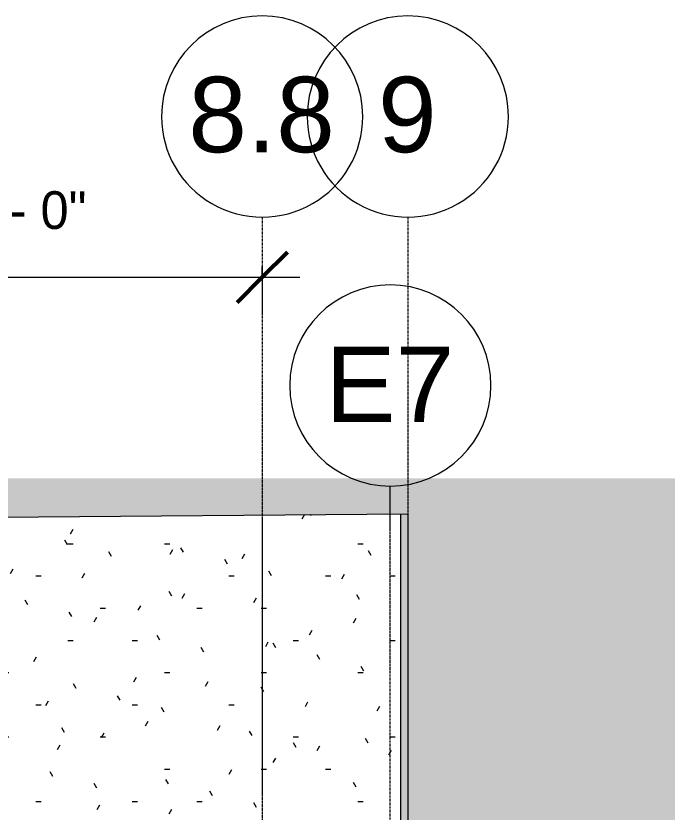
# Model space of a CAD drawing. Header units: inches. Extents: x -4139 to -1227, y 10223 to 12038.
# Drawn here: x -1678.9 to -1523.6, y 11847.7 to 12037.6 of the extents above; entities that cross this region are included whole.
import ezdxf

# ---------------------------------------------------------------- set-up
doc = ezdxf.new("R2010")
doc.units = ezdxf.units.IN
doc.header["$MEASUREMENT"] = 0
doc.linetypes.add('Grid Line 1_2_', pattern=[0.875, 0.5, -0.125, 0.125, -0.125])
for name, color, linetype, lineweight in [('A-ANNO-DIMS', 211, 'Continuous', 9), ('A-ANNO-DIMS-96', 211, 'Continuous', 9), ('A-ROOF', 132, 'Continuous', 13), ('C-BLDG-PADS', 91, 'Continuous', 13), ('S-GRID', 1, 'Continuous', 9), ('S-GRID-IDEN', 1, 'Continuous', 9)]:
    doc.layers.add(name, color=color, linetype=linetype, lineweight=lineweight)
doc.styles.add('Arial', font='arial.ttf', dxfattribs={"height": 18})
doc.styles.add('Century Gothic_1', font='', dxfattribs={"height": 9})
doc.styles.get('Century Gothic_1').set_extended_font_data('Century Gothic')
doc.dimstyles.new('OD__1_16__Tol__', dxfattribs={"dimscale": 12, "dimtxt": 9.397514, "dimasz": 1, "dimexe": 0.75, "dimexo": 0.5, "dimgap": 0.75, "dimtad": 1, "dimdec": 4, "dimrnd": 0.0625, "dimzin": 3, "dimdsep": 46, "dimlunit": 4, "dimtxsty": 'Century Gothic_1', "dimblk1": 'OBLIQUE', "dimblk2": 'OBLIQUE', "dimsah": 1, "dimcen": 0.09, "dimdle": 0.75, "dimazin": 0, "dimtfac": 1, "dimtdec": 4, "dimtix": 1, "dimtmove": 0, "dimatfit": 3, "dimfxl": 1, "dimtvp": 1, "dimtfill": 1, "dimfrac": 2, "dimtolj": 1, "dimtzin": 0, "dimarcsym": 2})
pattern_1 = [(0, (0, 0), (30.72, 7.68), [1.267, -21.773, 1.267, -21.773, -122.88]), (0, (0, 0), (30.72, 7.68), [-46.08, 1.267, -44.813, 1.267, -21.773, -53.76]), (0, (0, 0), (30.72, 7.68), [-115.2, 1.267, -14.093, 1.267, -37.133]), (120, (11.52, 3.84), (-22.011075, 22.7643004), [1.267, -21.773, 1.267, -21.773, -122.88]), (120, (11.52, 3.84), (-22.011075, 22.7643004), [-46.08, 1.267, -44.813, 1.267, -21.773, -53.76]), (120, (11.52, 3.84), (-22.011075, 22.7643004), [-115.2, 1.267, -14.093, 1.267, -37.133]), (240, (15.36, 19.2), (-8.708925, -30.4443004), [1.267, -21.773, 1.267, -21.773, -122.88]), (240, (15.36, 19.2), (-8.708925, -30.4443004), [-46.08, 1.267, -44.813, 1.267, -21.773, -53.76]), (240, (15.36, 19.2), (-8.708925, -30.4443004), [-115.2, 1.267, -14.093, 1.267, -37.133])]

# ---------------------------------------------------------------- blocks, each defined once
blk = doc.blocks.new('Walls 1 - Walls 1-1277454-FLOOR PLAN - 1ST FLOOR PLAN')
at = {"layer": 'A-ROOF', "lineweight": 9}
blk.add_hatch(color=161, dxfattribs=at).paths.add_polyline_path([(-1448.52, 10380.08), (-1448.52, 11927.3), (-1956.88, 11927.3), (-1956.83, 11915.82), (-1585.45, 11918.85), (-1585.45, 11774.15), (-1582.73, 11774.15), (-1578.55, 11787.8), (-1577.83, 11774.15), (-1577.83, 10643.01), (-1938.58, 10642.37), (-1938.58, 10381.41), (-1577.83, 10380.43)], flags=0)
for p, q in [((-1956.83, 11915.82), (-1585.45, 11918.85)), ((-1585.45, 11918.85), (-1585.45, 11774.15))]:
    blk.add_line(p, q, dxfattribs=at)
blk = doc.blocks.new('Grid - Grid Head - Circle-50561-FLOOR PLAN - 1ST FLOOR PLAN')
at = {"layer": 'S-GRID-IDEN'}
for start, end in [(360, 180), (180, 360)]:
    blk.add_arc((0, 0), 0.25, start, end, dxfattribs=at)
blk = doc.blocks.new('DIMBLOCK14-FLOOR PLAN - 1ST FLOOR PLAN')
at = {"layer": 'A-ANNO-DIMS-96', "lineweight": 50}
for p, q in [((-1740.2, 11975.28), (-1734.2, 11981.28)), ((-1620.2, 11975.28), (-1614.2, 11981.28)), ((-1740.2, 11975.28), (-1746.2, 11969.28)), ((-1620.2, 11975.28), (-1626.2, 11969.28))]:
    blk.add_line(p, q, dxfattribs=at)
at = {"layer": 'A-ANNO-DIMS-96'}
for p, q in [((-1740.2, 11977.76), (-1740.2, 11966.28)), ((-1740.2, 11975.28), (-1740.2, 11977.76)), ((-1620.2, 11977.76), (-1620.2, 11966.28)), ((-1620.2, 11975.28), (-1620.2, 11977.76)), ((-1740.2, 11975.28), (-1611.2, 11975.28))]:
    blk.add_line(p, q, dxfattribs=at)
at = {"layer": 'A-ANNO-DIMS-96', "color": 0, "insert": (-1699.45, 11995.81), "char_height": 9, "width": 46.1821, "attachment_point": 1, "line_spacing_factor": 0.984502, "style": 'Century Gothic_1', "bg_fill": 3, "box_fill_scale": 1.25, "bg_fill_color": 256, "bg_fill_true_color": 13158600, "bg_fill_transparency": 0}
blk.add_mtext('10\' - 0"', dxfattribs=at)
blk = doc.blocks.new('_Oblique')
at = {"color": 0, "linetype": 'ByBlock', "lineweight": -2}
blk.add_line((-0.5, -0.5), (0.5, 0.5), dxfattribs=at)

msp = doc.modelspace()

# ---------------------------------------------------------------- hatches: boundary and pattern name
at = {"layer": 'C-BLDG-PADS', "lineweight": 9}
h = msp.add_hatch(dxfattribs=at)
h.set_pattern_fill('FP_19', color=9, style=0, pattern_type=2)
h.set_pattern_definition(pattern_1)
h.paths.add_polyline_path([(-1887.64075, 11774.38562), (-1889.39075, 11774.38562), (-1889.39075, 11810.38562), (-1887.64075, 11810.38562), (-1887.64075, 11775.38562)], flags=0)
h.paths.add_polyline_path([(-1923.64075, 11773.39539), (-1887.64075, 11773.39539), (-1887.64075, 11774.38562), (-1885.64075, 11774.38562), (-1885.64075, 11775.38562), (-1587.20325, 11775.38562), (-1587.20325, 11918.83784), (-1956.35535, 11915.81915), (-1956.35535, 11775.38562), (-1925.64075, 11775.38562), (-1925.64075, 11774.38562), (-1923.64075, 11774.38562), (-1923.64075, 11773.69574)], flags=0)
h.paths.add_polyline_path([(-1761.92185, 11778.91874), (-1797.92185, 11778.91874), (-1797.92185, 11842.91874), (-1752.8437, 11842.91874), (-1739.82363, 11814.99713), (-1732.82387, 11813.29597), (-1743.01983, 11808.54151), (-1736.02007, 11806.84036), (-1723.00001, 11778.91874), (-1750.42159, 11778.91874)], flags=0)
h = msp.add_hatch(dxfattribs=at)
h.set_pattern_fill('FP_20', color=9, style=0, pattern_type=2)
h.set_pattern_definition(pattern_1)
h.paths.add_polyline_path([(-1587.20325, 10642.99131), (-1585.45325, 10642.9944), (-1585.45325, 10816.39539), (-1587.20325, 10816.39539), (-1587.20325, 10643.00784)], flags=0)
h.paths.add_polyline_path([(-1587.20325, 10827.02039), (-1585.45325, 10827.02039), (-1585.45325, 10994.77818), (-1587.20325, 10994.77818), (-1587.20325, 10888.82023)], flags=0)
h.paths.add_polyline_path([(-1585.45325, 11002.40318), (-1585.45325, 11039.65318), (-1587.20325, 11039.65318), (-1587.20325, 11002.40318)], flags=0)
h.paths.add_polyline_path([(-1585.45325, 11047.27818), (-1585.45325, 11252.64539), (-1587.20325, 11252.64539), (-1587.20325, 11047.27818)], flags=0)
h.paths.add_polyline_path([(-1587.20325, 11260.27039), (-1577.82825, 11260.27039), (-1577.82825, 11324.39539), (-1587.20325, 11324.39539), (-1587.20325, 11304.2129)], flags=0)
h.paths.add_polyline_path([(-1585.45325, 11329.14539), (-1585.45325, 11416.14539), (-1587.20325, 11416.14539), (-1587.20325, 11329.14539)], flags=0)
h.paths.add_polyline_path([(-1587.20325, 11420.89539), (-1585.45325, 11420.89539), (-1585.45325, 11765.26062), (-1587.20325, 11765.26062), (-1587.20325, 11434.02311)], flags=0)
h.paths.add_polyline_path([(-1585.45325, 11775.38562), (-1585.45325, 11918.85213), (-1587.20325, 11918.83784), (-1587.20325, 11775.38562)], flags=0)

# ---------------------------------------------------------------- linework, layer by layer
at = {"layer": 'C-BLDG-PADS', "color": 8, "lineweight": 9}
msp.add_line((-1587.20325, 11918.83784), (-1587.20325, 11775.38562), dxfattribs=at)
at = {"layer": 'S-GRID', "linetype": 'Grid Line 1_2_'}
for p, q in [((-1620.20325, 11989.62705), (-1620.20325, 10769.69706)), ((-1585.45325, 11989.62705), (-1585.45325, 10769.69706)), ((-1589.64075, 10455.54858), (-1589.64075, 11925.46391))]:
    msp.add_line(p, q, dxfattribs=at)

# ---------------------------------------------------------------- block references
at = {"layer": 'A-ROOF', "color": 8, "lineweight": 9}
msp.add_blockref('Walls 1 - Walls 1-1277454-FLOOR PLAN - 1ST FLOOR PLAN', (0, 0), dxfattribs=at)
at = {"layer": 'S-GRID-IDEN', "xscale": 95.99999999999994, "yscale": 95.99999999999994, "zscale": 95.99999999999994, "rotation": 180}
for p in [(-1620.20325, 12013.62705), (-1585.45325, 12013.62705)]:
    msp.add_blockref('Grid - Grid Head - Circle-50561-FLOOR PLAN - 1ST FLOOR PLAN', p, dxfattribs=at)

# ---------------------------------------------------------------- texts
at = {"layer": 'S-GRID-IDEN', "char_height": 18, "attachment_point": 1, "style": 'Arial'}
for s, insert, width in [('8.8', (-1637.83014, 12023.10997), 42.42), ('9', (-1592.57305, 12023.10997), 16.968), ('E7', (-1605.14143, 11958.75185), 37.269)]:
    msp.add_mtext(s, dxfattribs=dict(at, insert=insert, width=width))

# ---------------------------------------------------------------- next in the draw order: dimensions: what is measured, and where the dimension line sits
at = {"layer": 'A-ANNO-DIMS'}
dim = msp.add_linear_dim(base=(-1620.20325, 11975.27751), p1=(-1740.20325, 11983.76279), p2=(-1620.20325, 11983.76279), dimstyle='OD__1_16__Tol__', override={"dimpost": '<>', "dimfxl": 120}, dxfattribs=at)
dim.commit()
dim.dimension.update_dxf_attribs({"geometry": 'DIMBLOCK14-FLOOR PLAN - 1ST FLOOR PLAN', "text_midpoint": (-1680.20325, 11989.00389)})

# ---------------------------------------------------------------- next in the draw order: block references
at = {"layer": 'S-GRID-IDEN', "xscale": 95.99999999999994, "yscale": 95.99999999999994, "zscale": 95.99999999999994}
msp.add_blockref('Grid - Grid Head - Circle-50561-FLOOR PLAN - 1ST FLOOR PLAN', (-1589.64075, 11949.46391), dxfattribs=at)

doc.saveas('drawing.dxf')
